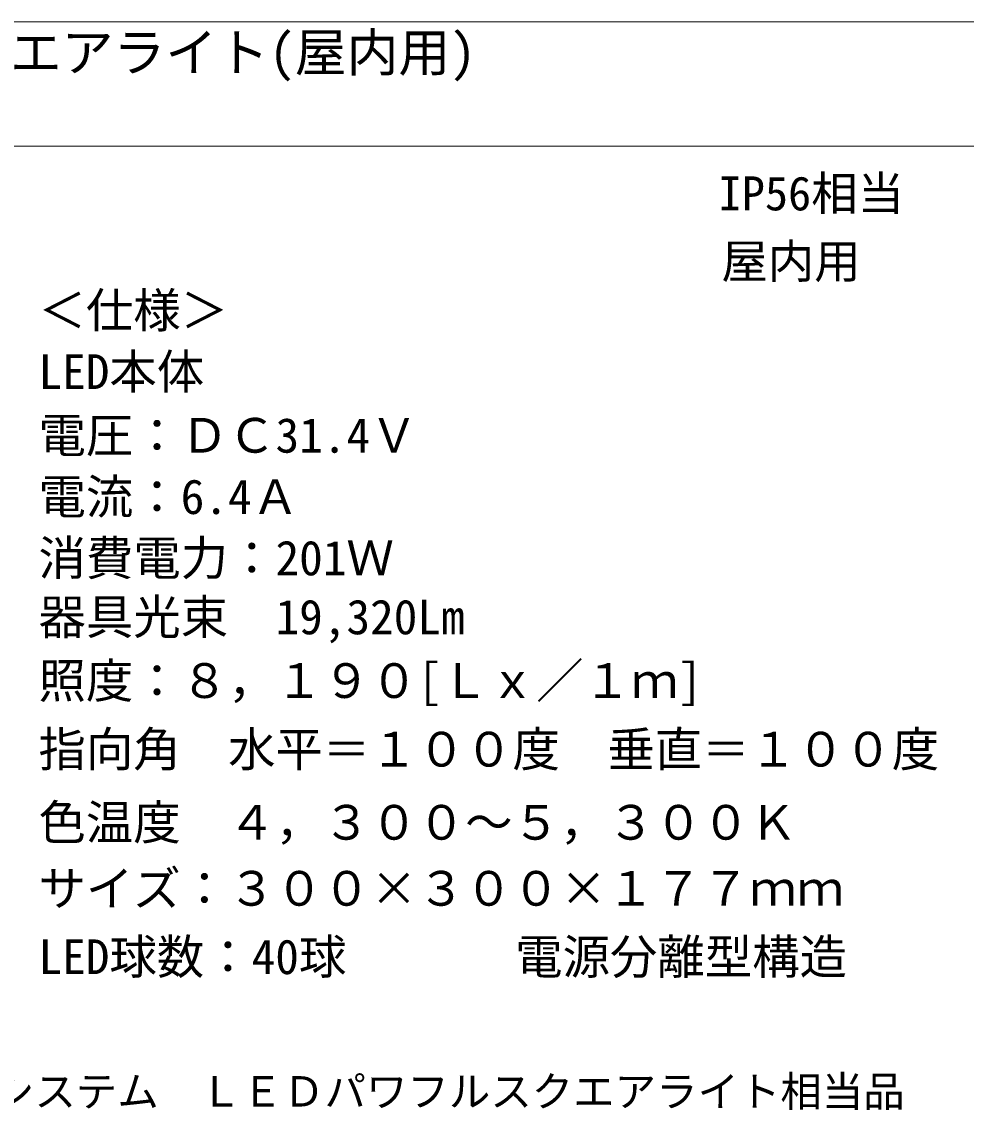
# Model space of a CAD drawing. Units: millimetres, scale not verified. Extents: x -589 to -26, y -1233 to 384.
# Drawn here: x -263.4 to -217.8, y 85.3 to 137.8 of the extents above; entities that cross this region are included whole.
import ezdxf
from ezdxf.enums import TextEntityAlignment as Align

# ---------------------------------------------------------------- set-up
doc = ezdxf.new("R2010")
doc.units = ezdxf.units.MM
doc.header["$LTSCALE"] = 3
doc.layers.add('0-0_建築図', color=7, linetype='Continuous', lineweight=9)
doc.layers.add('0-1', color=7, linetype='Continuous', lineweight=18)
doc.styles.add('ＭＳ ゴシック', font='')
doc.styles.get('ＭＳ ゴシック').set_extended_font_data('MS Gothic')

msp = doc.modelspace()

# ---------------------------------------------------------------- linework, layer by layer
at = {"layer": '0-0_建築図', "lineweight": 18}
for p, q in [((-573.989, 137.803), (-34.489, 137.803)), ((-34.489, 131.803), (-573.989, 131.803))]:
    msp.add_line(p, q, dxfattribs=at)

# ---------------------------------------------------------------- texts
at = {"layer": '0-0_建築図', "style": 'ＭＳ ゴシック'}
for s, height, p in [('IP56相当', 1.642, (-229.782, 128.206)), ('屋内用', 1.642, (-229.648, 124.934)), ('＜仕様＞', 1.677, (-262.599, 122.533)), ('LED本体', 1.677, (-262.599, 119.574)), ('電圧：ＤＣ31.4Ｖ', 1.677, (-262.599, 116.5)), ('電流：6.4Ａ', 1.677, (-262.599, 113.54)), ('消費電力：201Ｗ', 1.677, (-262.599, 110.581)), ('器具光束\u300019,320Lm', 1.677, (-262.599, 107.735)), ('照度：８，１９０[Ｌｘ／１ｍ]\u3000', 1.677, (-262.599, 104.661)), ('指向角\u3000水平＝１００度\u3000垂直＝１００度', 1.677, (-262.599, 101.35)), ('色温度\u3000４，３００～５，３００Ｋ', 1.677, (-262.599, 97.821)), ('サイズ：３００×３００×１７７ｍｍ', 1.677, (-262.599, 94.634)), ('LED球数：40球', 1.677, (-262.599, 91.333)), ('電源分離型構造', 1.677, (-239.598, 91.333)), ('光電気ＬＥＤシステム\u3000ＬＥＤパワフルスクエアライト相当品', 1.466, (-276.791, 85.002))]:
    msp.add_text(s, height=height, dxfattribs=at).set_placement(p, align=Align.BOTTOM_LEFT)
at = {"layer": '0-1', "style": 'ＭＳ ゴシック'}
msp.add_text('ＬＥＤパワフルスクエアライト(屋内用)', height=1.833, dxfattribs=at).set_placement((-286.483, 134.86), align=Align.BOTTOM_LEFT)

doc.saveas('drawing.dxf')
